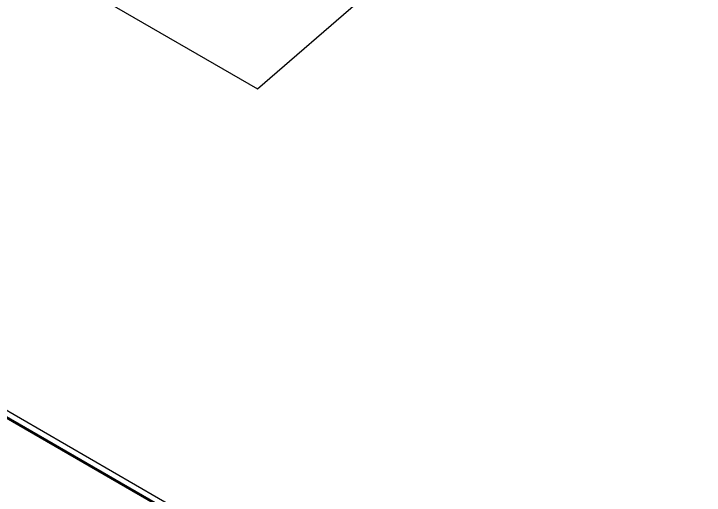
# Model space of a CAD drawing. Header units: millimetres. Extents: x -1281 to 3780, y -2005 to 2969.
# Drawn here: x 2004.1 to 2128.6, y 2045.6 to 2132.4 of the extents above; entities that cross this region are included whole.
import ezdxf

# ---------------------------------------------------------------- set-up
doc = ezdxf.new("R2010")
doc.units = ezdxf.units.MM

msp = doc.modelspace()

# ---------------------------------------------------------------- linework, layer by layer
at = {"color": 7, "linetype": 'Continuous'}
for p, q in [((2235.7967, 1926.3708), (1620.6138, 2281.5084)), ((2236.0316, 1924.8257), (1620.8487, 2279.9632)), ((2236.1389, 1924.9838), (1620.956, 2280.1213)), ((1768.7351, 2280.124), (2048.0423, 2118.8834)), ((2048.0423, 2118.8834), (2125.5719, 2185.9622))]:
    msp.add_line(p, q, dxfattribs=at)

doc.saveas('drawing.dxf')
